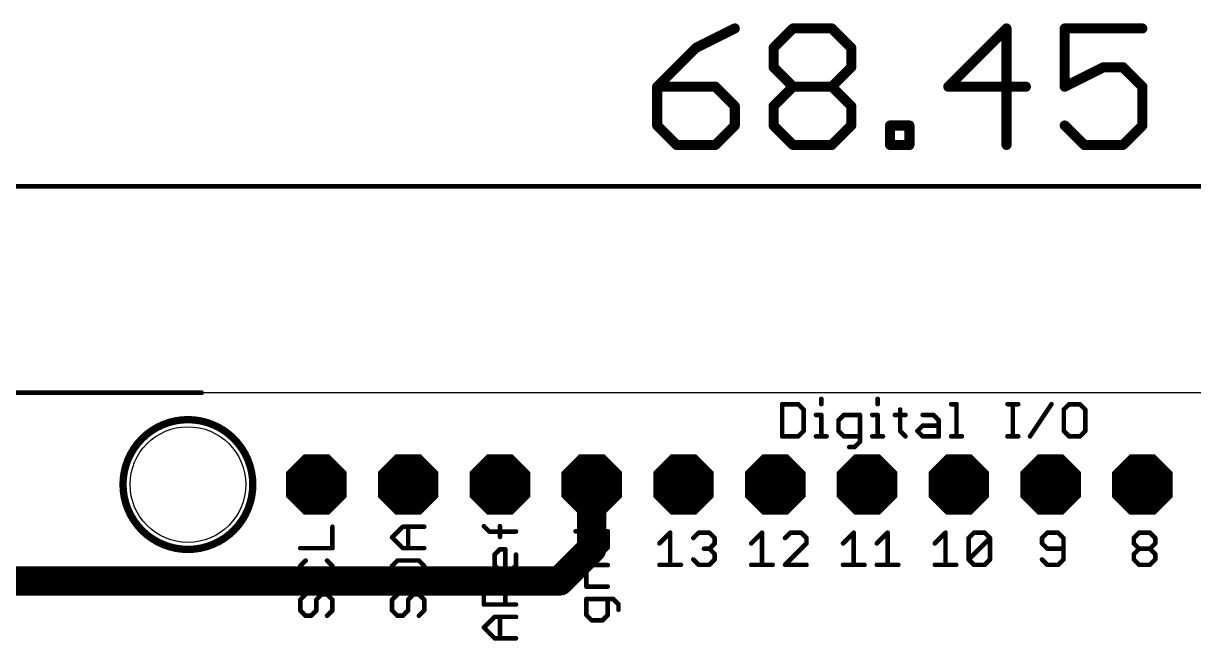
# Model space of a CAD drawing. Extents: x -18.7 to 68.6, y -5.3 to 63.6.
# Drawn here: x 10.69 to 43.07, y 46.48 to 63.56 of the extents above; entities that cross this region are included whole.
import ezdxf

# ---------------------------------------------------------------- set-up
doc = ezdxf.new("R2010")
doc.units = 0
for name, color, linetype in [('1', 12, 'CONTINUOUS'), ('17', 110, 'CONTINUOUS'), ('20', 53, 'CONTINUOUS'), ('21', 40, 'CONTINUOUS'), ('22', 4, 'CONTINUOUS'), ('47', 253, 'CONTINUOUS'), ('51', 253, 'CONTINUOUS')]:
    doc.layers.add(name, color=color, linetype=linetype)

# ---------------------------------------------------------------- blocks, each defined once
blk = doc.blocks.new('OCTAGONP')
at = {"const_width": 0.5}
blk.add_lwpolyline([(-0.25, -0.1036), (-0.25, 0.1036), (-0.1036, 0.25), (0.1036, 0.25), (0.25, 0.1036), (0.25, -0.1036), (0.1036, -0.25), (-0.1036, -0.25), (-0.25, -0.1036), (-0.25, 0.1036)], dxfattribs=at)

msp = doc.modelspace()

# ---------------------------------------------------------------- linework, layer by layer
at = {"layer": '1', "const_width": 0.8128}
for points in [[(26.416, 50.8), (26.416, 49.022)], [(26.416, 49.022), (25.527, 48.133)], [(25.527, 48.133), (5.969, 48.133)]]:
    msp.add_lwpolyline(points, dxfattribs=at)
at = {"layer": '1', "const_width": 0.4064}
for points in [[(26.6192, 50.8, 1), (26.2128, 50.8)], [(26.5597, 48.8783, 1), (26.2723, 49.1657)], [(26.2128, 49.022, 1), (26.6192, 49.022)], [(25.3833, 48.2767, 1), (25.6707, 47.9893)], [(25.527, 47.9298, 1), (25.527, 48.3362)]]:
    msp.add_lwpolyline(points, format="xyb", dxfattribs=at)
at = {"layer": '20'}
msp.add_line((64.516, 53.34), (0, 53.34), dxfattribs=at)
msp.add_circle((15.24, 50.8), 1.6, dxfattribs=at)
at = {"layer": '21', "const_width": 0.127}
for points in [[(32.7703, 53.1716), (32.7703, 53.0233)], [(34.3295, 53.1716), (34.3295, 53.0233)], [(31.6865, 53.0233), (31.6865, 52.1335)], [(32.1314, 53.0233), (31.6865, 53.0233)], [(32.2797, 52.875), (32.1314, 53.0233)], [(32.2797, 52.2818), (32.2797, 52.875)], [(32.622, 52.7267), (32.7703, 52.7267)], [(32.7703, 52.7267), (32.7703, 52.1335)], [(33.394, 52.7267), (33.2457, 52.5784)], [(33.8389, 52.7267), (33.394, 52.7267)], [(33.8389, 51.9852), (33.8389, 52.7267)], [(34.1812, 52.7267), (34.3295, 52.7267)], [(34.3295, 52.7267), (34.3295, 52.1335)], [(34.8049, 52.7267), (35.1015, 52.7267)], [(34.9532, 52.875), (34.9532, 52.2818)], [(35.5769, 52.7267), (35.8734, 52.7267)], [(35.8734, 52.7267), (36.0217, 52.5784)], [(36.3641, 53.0233), (36.5124, 53.0233)], [(36.5124, 53.0233), (36.5124, 52.1335)], [(37.9233, 53.0233), (38.2199, 53.0233)], [(38.0716, 52.1335), (38.0716, 53.0233)], [(38.547, 52.1335), (39.1401, 53.0233)], [(39.6308, 53.0233), (39.4825, 52.875)], [(39.4825, 52.875), (39.4825, 52.2818)], [(39.9274, 53.0233), (39.6308, 53.0233)], [(40.0757, 52.875), (39.9274, 53.0233)], [(40.0757, 52.2818), (40.0757, 52.875)], [(33.2457, 52.5784), (33.2457, 52.2818)], [(35.4286, 52.2818), (35.5769, 52.4301)], [(35.5769, 52.4301), (36.0217, 52.4301)], [(36.0217, 52.5784), (36.0217, 52.1335)], [(31.6865, 52.1335), (32.1314, 52.1335)], [(32.1314, 52.1335), (32.2797, 52.2818)], [(32.622, 52.1335), (32.9186, 52.1335)], [(33.2457, 52.2818), (33.394, 52.1335)], [(33.394, 52.1335), (33.8389, 52.1335)], [(34.1812, 52.1335), (34.4778, 52.1335)], [(34.9532, 52.2818), (35.1015, 52.1335)], [(35.5769, 52.1335), (35.4286, 52.2818)], [(36.0217, 52.1335), (35.5769, 52.1335)], [(36.3641, 52.1335), (36.6607, 52.1335)], [(37.9233, 52.1335), (38.2199, 52.1335)], [(39.4825, 52.2818), (39.6308, 52.1335)], [(39.6308, 52.1335), (39.9274, 52.1335)], [(39.9274, 52.1335), (40.0757, 52.2818)], [(33.5423, 51.8369), (33.6906, 51.8369)], [(33.6906, 51.8369), (33.8389, 51.9852)], [(19.2405, 49.039), (19.2405, 49.6322)], [(20.8907, 49.3356), (21.1873, 49.6322)], [(21.1873, 49.6322), (21.7805, 49.6322)], [(21.3356, 49.039), (21.3356, 49.6322)], [(23.579, 49.4991), (23.4307, 49.6474)], [(24.3205, 49.4991), (23.579, 49.4991)], [(23.8756, 49.3508), (23.8756, 49.6474)], [(25.9707, 49.5052), (26.8605, 49.5052)], [(26.2673, 49.0603), (26.2673, 49.5052)], [(26.8605, 49.5052), (26.8605, 49.0603)], [(21.1873, 49.039), (20.8907, 49.3356)], [(28.2915, 49.1707), (28.588, 49.4673)], [(28.588, 49.4673), (28.588, 48.5775)], [(29.227, 49.319), (29.3753, 49.4673)], [(29.3753, 49.4673), (29.6719, 49.4673)], [(29.6719, 49.4673), (29.8202, 49.319)], [(29.8202, 49.1707), (29.6719, 49.0224)], [(29.8202, 49.319), (29.8202, 49.1707)], [(30.8315, 49.1707), (31.128, 49.4673)], [(31.128, 49.4673), (31.128, 48.5775)], [(31.9153, 49.4673), (31.767, 49.319)], [(31.767, 48.5775), (32.3602, 49.1707)], [(32.2119, 49.4673), (31.9153, 49.4673)], [(32.3602, 49.319), (32.2119, 49.4673)], [(32.3602, 49.1707), (32.3602, 49.319)], [(33.3715, 49.1707), (33.668, 49.4673)], [(33.668, 49.4673), (33.668, 48.5775)], [(34.307, 49.1707), (34.6036, 49.4673)], [(34.6036, 49.4673), (34.6036, 48.5775)], [(35.9115, 49.1707), (36.208, 49.4673)], [(36.208, 49.4673), (36.208, 48.5775)], [(36.847, 49.319), (36.9953, 49.4673)], [(36.847, 48.7258), (36.847, 49.319)], [(36.847, 48.7258), (37.4402, 49.319)], [(36.9953, 49.4673), (37.2919, 49.4673)], [(37.2919, 49.4673), (37.4402, 49.319)], [(37.4402, 49.319), (37.4402, 48.7258)], [(39.0273, 49.4673), (38.879, 49.319)], [(38.879, 49.319), (38.879, 49.1707)], [(38.879, 49.1707), (39.0273, 49.0224)], [(39.3239, 49.4673), (39.0273, 49.4673)], [(39.4722, 49.319), (39.3239, 49.4673)], [(39.4722, 48.7258), (39.4722, 49.319)], [(41.419, 49.319), (41.5673, 49.4673)], [(41.419, 49.1707), (41.419, 49.319)], [(41.5673, 49.0224), (41.419, 49.1707)], [(41.5673, 49.4673), (41.8639, 49.4673)], [(41.8639, 49.4673), (42.0122, 49.319)], [(42.0122, 49.1707), (41.8639, 49.0224)], [(42.0122, 49.319), (42.0122, 49.1707)], [(18.3507, 49.039), (19.2405, 49.039)], [(21.7805, 49.039), (21.1873, 49.039)], [(23.7273, 48.8602), (23.8756, 49.0085)], [(23.7273, 48.5636), (23.7273, 48.8602)], [(23.8756, 49.0085), (24.0239, 49.0085)], [(24.0239, 49.0085), (24.0239, 48.4153)], [(24.3205, 48.8602), (24.3205, 48.5636)], [(26.4156, 48.912), (26.2673, 49.0603)], [(26.7122, 48.912), (26.4156, 48.912)], [(26.8605, 49.0603), (26.7122, 48.912)], [(29.6719, 49.0224), (29.5236, 49.0224)], [(29.6719, 49.0224), (29.8202, 48.8741)], [(29.8202, 48.8741), (29.8202, 48.7258)], [(39.0273, 49.0224), (39.4722, 49.0224)], [(41.419, 48.8741), (41.5673, 49.0224)], [(41.419, 48.7258), (41.419, 48.8741)], [(41.5673, 49.0224), (41.8639, 49.0224)], [(41.8639, 49.0224), (42.0122, 48.8741)], [(42.0122, 48.8741), (42.0122, 48.7258)], [(18.499, 48.6966), (18.3507, 48.5483)], [(18.3507, 48.5483), (18.3507, 48.2518)], [(19.2405, 48.5483), (19.0922, 48.6966)], [(19.2405, 48.2518), (19.2405, 48.5483)], [(21.039, 48.6966), (20.8907, 48.5483)], [(20.8907, 48.5483), (20.8907, 48.1035)], [(21.6322, 48.6966), (21.039, 48.6966)], [(21.7805, 48.5483), (21.6322, 48.6966)], [(21.7805, 48.1035), (21.7805, 48.5483)], [(23.8756, 48.4153), (23.7273, 48.5636)], [(24.3205, 48.5636), (24.1722, 48.4153)], [(26.2673, 48.4213), (26.4156, 48.5696)], [(26.4156, 48.5696), (26.8605, 48.5696)], [(28.2915, 48.5775), (28.8846, 48.5775)], [(29.3753, 48.5775), (29.227, 48.7258)], [(29.6719, 48.5775), (29.3753, 48.5775)], [(29.8202, 48.7258), (29.6719, 48.5775)], [(30.8315, 48.5775), (31.4246, 48.5775)], [(32.3602, 48.5775), (31.767, 48.5775)], [(33.3715, 48.5775), (33.9646, 48.5775)], [(34.307, 48.5775), (34.9002, 48.5775)], [(35.9115, 48.5775), (36.5046, 48.5775)], [(36.9953, 48.5775), (36.847, 48.7258)], [(37.2919, 48.5775), (36.9953, 48.5775)], [(37.4402, 48.7258), (37.2919, 48.5775)], [(38.879, 48.7258), (39.0273, 48.5775)], [(39.0273, 48.5775), (39.3239, 48.5775)], [(39.3239, 48.5775), (39.4722, 48.7258)], [(41.5673, 48.5775), (41.419, 48.7258)], [(41.8639, 48.5775), (41.5673, 48.5775)], [(42.0122, 48.7258), (41.8639, 48.5775)], [(18.3507, 48.2518), (18.499, 48.1035)], [(19.0922, 48.1035), (19.2405, 48.2518)], [(24.1722, 48.4153), (23.8756, 48.4153)], [(26.2673, 47.9765), (26.2673, 48.4213)], [(18.499, 48.1035), (19.0922, 48.1035)], [(20.8907, 48.1035), (21.7805, 48.1035)], [(23.4307, 47.9247), (23.579, 48.073)], [(23.4307, 47.4798), (23.4307, 47.9247)], [(23.579, 48.073), (23.8756, 48.073)], [(23.8756, 48.073), (24.0239, 47.9247)], [(24.0239, 47.7764), (24.3205, 48.073)], [(24.0239, 47.9247), (24.0239, 47.4798)], [(26.8605, 47.9765), (26.2673, 47.9765)], [(18.499, 47.7611), (18.3507, 47.6128)], [(18.3507, 47.6128), (18.3507, 47.3162)], [(18.7956, 47.6128), (18.9439, 47.7611)], [(18.7956, 47.3162), (18.7956, 47.6128)], [(18.9439, 47.7611), (19.0922, 47.7611)], [(19.0922, 47.7611), (19.2405, 47.6128)], [(19.2405, 47.6128), (19.2405, 47.3162)], [(21.039, 47.7611), (20.8907, 47.6128)], [(20.8907, 47.6128), (20.8907, 47.3162)], [(21.3356, 47.6128), (21.4839, 47.7611)], [(21.3356, 47.3162), (21.3356, 47.6128)], [(21.4839, 47.7611), (21.6322, 47.7611)], [(21.6322, 47.7611), (21.7805, 47.6128)], [(21.7805, 47.6128), (21.7805, 47.3162)], [(27.0088, 47.6341), (26.2673, 47.6341)], [(26.2673, 47.6341), (26.2673, 47.1892)], [(26.8605, 47.1892), (26.8605, 47.6341)], [(27.1571, 47.4858), (27.0088, 47.6341)], [(18.3507, 47.3162), (18.499, 47.1679)], [(18.6473, 47.1679), (18.7956, 47.3162)], [(19.2405, 47.3162), (19.0922, 47.1679)], [(20.8907, 47.3162), (21.039, 47.1679)], [(21.1873, 47.1679), (21.3356, 47.3162)], [(21.7805, 47.3162), (21.6322, 47.1679)], [(24.3205, 47.4798), (23.4307, 47.4798)], [(27.1571, 47.3375), (27.1571, 47.4858)], [(18.499, 47.1679), (18.6473, 47.1679)], [(21.039, 47.1679), (21.1873, 47.1679)], [(23.4307, 46.8408), (23.7273, 47.1374)], [(23.7273, 47.1374), (24.3205, 47.1374)], [(23.8756, 46.5443), (23.8756, 47.1374)], [(26.2673, 47.1892), (26.4156, 47.0409)], [(26.4156, 47.0409), (26.7122, 47.0409)], [(26.7122, 47.0409), (26.8605, 47.1892)], [(23.7273, 46.5443), (23.4307, 46.8408)], [(24.3205, 46.5443), (23.7273, 46.5443)]]:
    msp.add_lwpolyline(points, dxfattribs=at)
at = {"layer": '21', "const_width": 0.0635}
for points in [[(32.8021, 53.1716, 1), (32.7386, 53.1716)], [(34.3613, 53.1716, 1), (34.2978, 53.1716)], [(31.6865, 53.055, 1), (31.6865, 52.9915)], [(31.7183, 53.0233, 1), (31.6548, 53.0233)], [(32.1538, 53.0457, 1), (32.1089, 53.0008)], [(32.1314, 52.9915, 1), (32.1314, 53.055)], [(32.3114, 52.875, 1), (32.2479, 52.875)], [(32.2572, 52.8525, 1), (32.3021, 52.8974)], [(32.622, 52.7584, 1), (32.622, 52.6949)], [(32.7386, 53.0233, 1), (32.8021, 53.0233)], [(32.8021, 52.7267, 1), (32.7386, 52.7267)], [(32.7703, 52.6949, 1), (32.7703, 52.7584)], [(33.394, 52.7584, 1), (33.394, 52.6949)], [(33.4164, 52.7042, 1), (33.3715, 52.7491)], [(33.8706, 52.7267, 1), (33.8071, 52.7267)], [(33.8389, 52.6949, 1), (33.8389, 52.7584)], [(34.1812, 52.7584, 1), (34.1812, 52.6949)], [(34.2978, 53.0233, 1), (34.3613, 53.0233)], [(34.3613, 52.7267, 1), (34.2978, 52.7267)], [(34.3295, 52.6949, 1), (34.3295, 52.7584)], [(34.8049, 52.7584, 1), (34.8049, 52.6949)], [(34.9849, 52.875, 1), (34.9214, 52.875)], [(35.1015, 52.6949, 1), (35.1015, 52.7584)], [(35.5769, 52.7584, 1), (35.5769, 52.6949)], [(35.8959, 52.7491, 1), (35.851, 52.7042)], [(35.8734, 52.6949, 1), (35.8734, 52.7584)], [(36.3641, 53.055, 1), (36.3641, 52.9915)], [(36.5441, 53.0233, 1), (36.4806, 53.0233)], [(36.5124, 52.9915, 1), (36.5124, 53.055)], [(37.9233, 53.055, 1), (37.9233, 52.9915)], [(38.1033, 53.0233, 1), (38.0398, 53.0233)], [(38.2199, 52.9915, 1), (38.2199, 53.055)], [(39.1666, 53.0056, 1), (39.1137, 53.0409)], [(39.5142, 52.875, 1), (39.4507, 52.875)], [(39.46, 52.8974, 1), (39.5049, 52.8525)], [(39.6308, 53.055, 1), (39.6308, 52.9915)], [(39.6532, 53.0008, 1), (39.6083, 53.0457)], [(39.9498, 53.0457, 1), (39.9049, 53.0008)], [(39.9274, 52.9915, 1), (39.9274, 53.055)], [(40.1074, 52.875, 1), (40.0439, 52.875)], [(40.0532, 52.8525, 1), (40.0981, 52.8974)], [(33.2774, 52.5784, 1), (33.2139, 52.5784)], [(33.2232, 52.6008, 1), (33.2681, 52.5559)], [(35.5769, 52.4618, 1), (35.5769, 52.3983)], [(35.5993, 52.4076, 1), (35.5544, 52.4525)], [(36.0535, 52.5784, 1), (35.99, 52.5784)], [(35.9993, 52.5559, 1), (36.0442, 52.6008)], [(36.0217, 52.3983, 1), (36.0217, 52.4618)], [(31.6865, 52.1653, 1), (31.6865, 52.1018)], [(31.6548, 52.1335, 1), (31.7183, 52.1335)], [(32.1089, 52.156, 1), (32.1538, 52.111)], [(32.1314, 52.1018, 1), (32.1314, 52.1653)], [(32.2479, 52.2818, 1), (32.3114, 52.2818)], [(32.3021, 52.2593, 1), (32.2572, 52.3042)], [(32.622, 52.1653, 1), (32.622, 52.1018)], [(32.7386, 52.1335, 1), (32.8021, 52.1335)], [(32.9186, 52.1018, 1), (32.9186, 52.1653)], [(33.2139, 52.2818, 1), (33.2774, 52.2818)], [(33.2681, 52.3042, 1), (33.2232, 52.2593)], [(33.394, 52.1653, 1), (33.394, 52.1018)], [(33.3715, 52.111, 1), (33.4164, 52.156)], [(33.8389, 52.1018, 1), (33.8389, 52.1653)], [(34.1812, 52.1653, 1), (34.1812, 52.1018)], [(34.2978, 52.1335, 1), (34.3613, 52.1335)], [(34.4778, 52.1018, 1), (34.4778, 52.1653)], [(34.9214, 52.2818, 1), (34.9849, 52.2818)], [(34.9756, 52.3042, 1), (34.9307, 52.2593)], [(35.079, 52.111, 1), (35.1239, 52.156)], [(35.451, 52.3042, 1), (35.4061, 52.2593)], [(35.4061, 52.3042, 1), (35.451, 52.2593)], [(35.5769, 52.1653, 1), (35.5769, 52.1018)], [(35.5544, 52.111, 1), (35.5993, 52.156)], [(35.99, 52.1335, 1), (36.0535, 52.1335)], [(36.0217, 52.1018, 1), (36.0217, 52.1653)], [(36.3641, 52.1653, 1), (36.3641, 52.1018)], [(36.4806, 52.1335, 1), (36.5441, 52.1335)], [(36.6607, 52.1018, 1), (36.6607, 52.1653)], [(37.9233, 52.1653, 1), (37.9233, 52.1018)], [(38.0398, 52.1335, 1), (38.1033, 52.1335)], [(38.2199, 52.1018, 1), (38.2199, 52.1653)], [(38.5205, 52.1511, 1), (38.5734, 52.1159)], [(39.4507, 52.2818, 1), (39.5142, 52.2818)], [(39.5049, 52.3042, 1), (39.46, 52.2593)], [(39.6308, 52.1653, 1), (39.6308, 52.1018)], [(39.6083, 52.111, 1), (39.6532, 52.156)], [(39.9049, 52.156, 1), (39.9498, 52.111)], [(39.9274, 52.1018, 1), (39.9274, 52.1653)], [(40.0439, 52.2818, 1), (40.1074, 52.2818)], [(40.0981, 52.2593, 1), (40.0532, 52.3042)], [(33.5423, 51.8687, 1), (33.5423, 51.8052)], [(33.6681, 51.8594, 1), (33.713, 51.8145)], [(33.6906, 51.8052, 1), (33.6906, 51.8687)], [(33.8071, 51.9852, 1), (33.8706, 51.9852)], [(33.8613, 51.9628, 1), (33.8164, 52.0077)], [(19.2722, 49.6322, 1), (19.2088, 49.6322)], [(21.1873, 49.6639, 1), (21.1873, 49.6004)], [(21.2098, 49.6097, 1), (21.1649, 49.6546)], [(21.3674, 49.6322, 1), (21.3039, 49.6322)], [(21.7805, 49.6004, 1), (21.7805, 49.6639)], [(23.4532, 49.6699, 1), (23.4083, 49.625)], [(23.579, 49.5309, 1), (23.579, 49.4674)], [(23.5566, 49.4767, 1), (23.6015, 49.5216)], [(23.9074, 49.6474, 1), (23.8439, 49.6474)], [(24.3205, 49.4674, 1), (24.3205, 49.5309)], [(25.9707, 49.5369, 1), (25.9707, 49.4734)], [(26.2991, 49.5052, 1), (26.2356, 49.5052)], [(26.8923, 49.5052, 1), (26.8288, 49.5052)], [(26.8605, 49.4734, 1), (26.8605, 49.5369)], [(20.9132, 49.358, 1), (20.8683, 49.3131)], [(20.8683, 49.358, 1), (20.9132, 49.3131)], [(23.8439, 49.3508, 1), (23.9074, 49.3508)], [(28.6198, 49.4673, 1), (28.5563, 49.4673)], [(28.6105, 49.4448, 1), (28.5656, 49.4897)], [(29.2045, 49.3414, 1), (29.2494, 49.2965)], [(29.3753, 49.499, 1), (29.3753, 49.4355)], [(29.3977, 49.4448, 1), (29.3528, 49.4897)], [(29.6943, 49.4897, 1), (29.6494, 49.4448)], [(29.6719, 49.4355, 1), (29.6719, 49.499)], [(29.8519, 49.319, 1), (29.7884, 49.319)], [(29.7977, 49.2965, 1), (29.8426, 49.3414)], [(29.8426, 49.1482, 1), (29.7977, 49.1931)], [(31.1598, 49.4673, 1), (31.0963, 49.4673)], [(31.1505, 49.4448, 1), (31.1056, 49.4897)], [(31.7445, 49.3414, 1), (31.7894, 49.2965)], [(31.9153, 49.499, 1), (31.9153, 49.4355)], [(31.9377, 49.4448, 1), (31.8928, 49.4897)], [(32.2343, 49.4897, 1), (32.1894, 49.4448)], [(32.2119, 49.4355, 1), (32.2119, 49.499)], [(32.3919, 49.319, 1), (32.3284, 49.319)], [(32.3377, 49.2965, 1), (32.3826, 49.3414)], [(32.3826, 49.1482, 1), (32.3377, 49.1931)], [(33.6998, 49.4673, 1), (33.6363, 49.4673)], [(33.6905, 49.4448, 1), (33.6456, 49.4897)], [(34.6353, 49.4673, 1), (34.5718, 49.4673)], [(34.626, 49.4448, 1), (34.5811, 49.4897)], [(36.2398, 49.4673, 1), (36.1763, 49.4673)], [(36.2305, 49.4448, 1), (36.1856, 49.4897)], [(36.8787, 49.319, 1), (36.8152, 49.319)], [(36.8245, 49.3414, 1), (36.8694, 49.2965)], [(36.9953, 49.499, 1), (36.9953, 49.4355)], [(37.0177, 49.4448, 1), (36.9728, 49.4897)], [(37.3143, 49.4897, 1), (37.2694, 49.4448)], [(37.2919, 49.4355, 1), (37.2919, 49.499)], [(37.4719, 49.319, 1), (37.4084, 49.319)], [(37.4626, 49.2965, 1), (37.4177, 49.3414)], [(37.4177, 49.2965, 1), (37.4626, 49.3414)], [(38.9107, 49.319, 1), (38.8472, 49.319)], [(38.8565, 49.3414, 1), (38.9014, 49.2965)], [(38.9014, 49.1931, 1), (38.8565, 49.1482)], [(39.0273, 49.499, 1), (39.0273, 49.4355)], [(39.0497, 49.4448, 1), (39.0048, 49.4897)], [(39.3463, 49.4897, 1), (39.3014, 49.4448)], [(39.3239, 49.4355, 1), (39.3239, 49.499)], [(39.5039, 49.319, 1), (39.4404, 49.319)], [(39.4497, 49.2965, 1), (39.4946, 49.3414)], [(41.4507, 49.319, 1), (41.3872, 49.319)], [(41.3965, 49.3414, 1), (41.4414, 49.2965)], [(41.4414, 49.1931, 1), (41.3965, 49.1482)], [(41.5673, 49.499, 1), (41.5673, 49.4355)], [(41.5897, 49.4448, 1), (41.5448, 49.4897)], [(41.8863, 49.4897, 1), (41.8414, 49.4448)], [(41.8639, 49.4355, 1), (41.8639, 49.499)], [(42.0439, 49.319, 1), (41.9804, 49.319)], [(41.9897, 49.2965, 1), (42.0346, 49.3414)], [(42.0346, 49.1482, 1), (41.9897, 49.1931)], [(18.3507, 49.0707, 1), (18.3507, 49.0072)], [(19.2088, 49.039, 1), (19.2722, 49.039)], [(19.2405, 49.0072, 1), (19.2405, 49.0707)], [(21.1873, 49.0707, 1), (21.1873, 49.0072)], [(21.1649, 49.0165, 1), (21.2098, 49.0614)], [(21.3039, 49.039, 1), (21.3674, 49.039)], [(21.7805, 49.0072, 1), (21.7805, 49.0707)], [(23.7591, 48.8602, 1), (23.6956, 48.8602)], [(23.7049, 48.8826, 1), (23.7498, 48.8377)], [(23.8756, 49.0402, 1), (23.8756, 48.9767)], [(23.8981, 48.986, 1), (23.8532, 49.0309)], [(24.0557, 49.0085, 1), (23.9922, 49.0085)], [(24.0239, 48.9767, 1), (24.0239, 49.0402)], [(24.3523, 48.8602, 1), (24.2888, 48.8602)], [(26.2898, 49.0827, 1), (26.2449, 49.0378)], [(26.2356, 49.0603, 1), (26.2991, 49.0603)], [(26.4156, 48.9437, 1), (26.4156, 48.8802)], [(26.3932, 48.8895, 1), (26.4381, 48.9344)], [(26.6898, 48.9344, 1), (26.7347, 48.8895)], [(26.7122, 48.8802, 1), (26.7122, 48.9437)], [(26.8288, 49.0603, 1), (26.8923, 49.0603)], [(26.883, 49.0378, 1), (26.838, 49.0827)], [(28.269, 49.1931, 1), (28.3139, 49.1482)], [(29.5236, 49.0541, 1), (29.5236, 48.9906)], [(29.6943, 49.0448, 1), (29.6494, 48.9999)], [(29.6494, 49.0448, 1), (29.6943, 48.9999)], [(29.6719, 48.9906, 1), (29.6719, 49.0541)], [(29.7884, 49.1707, 1), (29.8519, 49.1707)], [(29.8519, 48.8741, 1), (29.7884, 48.8741)], [(29.7977, 48.8516, 1), (29.8426, 48.8965)], [(30.809, 49.1931, 1), (30.8539, 49.1482)], [(32.3284, 49.1707, 1), (32.3919, 49.1707)], [(33.349, 49.1931, 1), (33.3939, 49.1482)], [(34.2845, 49.1931, 1), (34.3294, 49.1482)], [(35.889, 49.1931, 1), (35.9339, 49.1482)], [(38.8472, 49.1707, 1), (38.9107, 49.1707)], [(39.0273, 49.0541, 1), (39.0273, 48.9906)], [(39.0048, 48.9999, 1), (39.0497, 49.0448)], [(39.4722, 48.9906, 1), (39.4722, 49.0541)], [(41.3872, 49.1707, 1), (41.4507, 49.1707)], [(41.4507, 48.8741, 1), (41.3872, 48.8741)], [(41.3965, 48.8965, 1), (41.4414, 48.8516)], [(41.5673, 49.0541, 1), (41.5673, 48.9906)], [(41.5897, 48.9999, 1), (41.5448, 49.0448)], [(41.5448, 48.9999, 1), (41.5897, 49.0448)], [(41.8863, 49.0448, 1), (41.8414, 48.9999)], [(41.8414, 49.0448, 1), (41.8863, 48.9999)], [(41.8639, 48.9906, 1), (41.8639, 49.0541)], [(41.9804, 49.1707, 1), (42.0439, 49.1707)], [(42.0439, 48.8741, 1), (41.9804, 48.8741)], [(41.9897, 48.8516, 1), (42.0346, 48.8965)], [(18.3825, 48.5483, 1), (18.319, 48.5483)], [(18.3283, 48.5708, 1), (18.3732, 48.5259)], [(18.5215, 48.6742, 1), (18.4766, 48.7191)], [(19.1147, 48.7191, 1), (19.0698, 48.6742)], [(19.2722, 48.5483, 1), (19.2088, 48.5483)], [(19.218, 48.5259, 1), (19.263, 48.5708)], [(20.9225, 48.5483, 1), (20.859, 48.5483)], [(20.8683, 48.5708, 1), (20.9132, 48.5259)], [(21.039, 48.7284, 1), (21.039, 48.6649)], [(21.0615, 48.6742, 1), (21.0166, 48.7191)], [(21.6547, 48.7191, 1), (21.6098, 48.6742)], [(21.6322, 48.6649, 1), (21.6322, 48.7284)], [(21.8122, 48.5483, 1), (21.7488, 48.5483)], [(21.758, 48.5259, 1), (21.803, 48.5708)], [(23.7498, 48.586, 1), (23.7049, 48.5411)], [(23.6956, 48.5636, 1), (23.7591, 48.5636)], [(24.2888, 48.5636, 1), (24.3523, 48.5636)], [(24.343, 48.5411, 1), (24.298, 48.586)], [(26.4156, 48.6014, 1), (26.4156, 48.5379)], [(26.4381, 48.5472, 1), (26.3932, 48.5921)], [(26.8605, 48.5379, 1), (26.8605, 48.6014)], [(28.2915, 48.6093, 1), (28.2915, 48.5457)], [(28.5563, 48.5775, 1), (28.6198, 48.5775)], [(28.8846, 48.5457, 1), (28.8846, 48.6093)], [(29.2494, 48.7482, 1), (29.2045, 48.7033)], [(29.3753, 48.6093, 1), (29.3753, 48.5457)], [(29.3528, 48.555, 1), (29.3977, 48.6)], [(29.6494, 48.6, 1), (29.6943, 48.555)], [(29.6719, 48.5457, 1), (29.6719, 48.6093)], [(29.7884, 48.7258, 1), (29.8519, 48.7258)], [(29.8426, 48.7033, 1), (29.7977, 48.7482)], [(30.8315, 48.6093, 1), (30.8315, 48.5457)], [(31.0963, 48.5775, 1), (31.1598, 48.5775)], [(31.4246, 48.5457, 1), (31.4246, 48.6093)], [(31.7445, 48.6, 1), (31.7894, 48.555)], [(31.767, 48.6093, 1), (31.767, 48.5457)], [(32.3602, 48.5457, 1), (32.3602, 48.6093)], [(33.3715, 48.6093, 1), (33.3715, 48.5457)], [(33.6363, 48.5775, 1), (33.6998, 48.5775)], [(33.9646, 48.5457, 1), (33.9646, 48.6093)], [(34.307, 48.6093, 1), (34.307, 48.5457)], [(34.5718, 48.5775, 1), (34.6353, 48.5775)], [(34.9002, 48.5457, 1), (34.9002, 48.6093)], [(35.9115, 48.6093, 1), (35.9115, 48.5457)], [(36.1763, 48.5775, 1), (36.2398, 48.5775)], [(36.5046, 48.5457, 1), (36.5046, 48.6093)], [(36.8152, 48.7258, 1), (36.8787, 48.7258)], [(36.8694, 48.7482, 1), (36.8245, 48.7033)], [(36.8245, 48.7482, 1), (36.8694, 48.7033)], [(36.9953, 48.6093, 1), (36.9953, 48.5457)], [(36.9728, 48.555, 1), (37.0177, 48.6)], [(37.2694, 48.6, 1), (37.3143, 48.555)], [(37.2919, 48.5457, 1), (37.2919, 48.6093)], [(37.4084, 48.7258, 1), (37.4719, 48.7258)], [(37.4626, 48.7033, 1), (37.4177, 48.7482)], [(38.9014, 48.7482, 1), (38.8565, 48.7033)], [(39.0273, 48.6093, 1), (39.0273, 48.5457)], [(39.0048, 48.555, 1), (39.0497, 48.6)], [(39.3014, 48.6, 1), (39.3463, 48.555)], [(39.3239, 48.5457, 1), (39.3239, 48.6093)], [(39.4404, 48.7258, 1), (39.5039, 48.7258)], [(39.4946, 48.7033, 1), (39.4497, 48.7482)], [(41.3872, 48.7258, 1), (41.4507, 48.7258)], [(41.4414, 48.7482, 1), (41.3965, 48.7033)], [(41.5673, 48.6093, 1), (41.5673, 48.5457)], [(41.5448, 48.555, 1), (41.5897, 48.6)], [(41.8414, 48.6, 1), (41.8863, 48.555)], [(41.8639, 48.5457, 1), (41.8639, 48.6093)], [(41.9804, 48.7258, 1), (42.0439, 48.7258)], [(42.0346, 48.7033, 1), (41.9897, 48.7482)], [(18.319, 48.2518, 1), (18.3825, 48.2518)], [(18.3732, 48.2742, 1), (18.3283, 48.2293)], [(19.2088, 48.2518, 1), (19.2722, 48.2518)], [(19.263, 48.2293, 1), (19.218, 48.2742)], [(23.8756, 48.4471, 1), (23.8756, 48.3835)], [(23.8532, 48.3928, 1), (23.8981, 48.4378)], [(23.9922, 48.4153, 1), (24.0557, 48.4153)], [(24.1498, 48.4378, 1), (24.1947, 48.3928)], [(24.1722, 48.3835, 1), (24.1722, 48.4471)], [(26.2991, 48.4213, 1), (26.2356, 48.4213)], [(26.2449, 48.4438, 1), (26.2898, 48.3989)], [(18.499, 48.1352, 1), (18.499, 48.0717)], [(18.4766, 48.081, 1), (18.5215, 48.1259)], [(19.0698, 48.1259, 1), (19.1147, 48.081)], [(19.0922, 48.0717, 1), (19.0922, 48.1352)], [(20.8907, 48.1352, 1), (20.8907, 48.0717)], [(20.859, 48.1035, 1), (20.9225, 48.1035)], [(21.7488, 48.1035, 1), (21.8122, 48.1035)], [(21.7805, 48.0717, 1), (21.7805, 48.1352)], [(23.4625, 47.9247, 1), (23.399, 47.9247)], [(23.4083, 47.9471, 1), (23.4532, 47.9022)], [(23.579, 48.1047, 1), (23.579, 48.0412)], [(23.6015, 48.0505, 1), (23.5566, 48.0954)], [(23.8981, 48.0954, 1), (23.8532, 48.0505)], [(23.8756, 48.0412, 1), (23.8756, 48.1047)], [(24.0557, 47.9247, 1), (23.9922, 47.9247)], [(24.0015, 47.9022, 1), (24.0464, 47.9471)], [(24.343, 48.0505, 1), (24.298, 48.0954)], [(26.2673, 48.0082, 1), (26.2673, 47.9447)], [(26.2356, 47.9765, 1), (26.2991, 47.9765)], [(26.8605, 47.9447, 1), (26.8605, 48.0082)], [(18.3825, 47.6128, 1), (18.319, 47.6128)], [(18.3283, 47.6353, 1), (18.3732, 47.5904)], [(18.5215, 47.7387, 1), (18.4766, 47.7836)], [(18.8274, 47.6128, 1), (18.7639, 47.6128)], [(18.7732, 47.6353, 1), (18.8181, 47.5904)], [(18.9439, 47.7929, 1), (18.9439, 47.7294)], [(18.9664, 47.7387, 1), (18.9215, 47.7836)], [(19.1147, 47.7836, 1), (19.0698, 47.7387)], [(19.0922, 47.7294, 1), (19.0922, 47.7929)], [(19.2722, 47.6128, 1), (19.2088, 47.6128)], [(19.218, 47.5904, 1), (19.263, 47.6353)], [(20.9225, 47.6128, 1), (20.859, 47.6128)], [(20.8683, 47.6353, 1), (20.9132, 47.5904)], [(21.0615, 47.7387, 1), (21.0166, 47.7836)], [(21.3674, 47.6128, 1), (21.3039, 47.6128)], [(21.3132, 47.6353, 1), (21.3581, 47.5904)], [(21.4839, 47.7929, 1), (21.4839, 47.7294)], [(21.5064, 47.7387, 1), (21.4615, 47.7836)], [(21.6547, 47.7836, 1), (21.6098, 47.7387)], [(21.6322, 47.7294, 1), (21.6322, 47.7929)], [(21.8122, 47.6128, 1), (21.7488, 47.6128)], [(21.758, 47.5904, 1), (21.803, 47.6353)], [(24.0015, 47.7988, 1), (24.0464, 47.7539)], [(26.2673, 47.6659, 1), (26.2673, 47.6024)], [(26.2991, 47.6341, 1), (26.2356, 47.6341)], [(26.8923, 47.6341, 1), (26.8288, 47.6341)], [(27.0312, 47.6566, 1), (26.9863, 47.6117)], [(27.0088, 47.6024, 1), (27.0088, 47.6659)], [(18.319, 47.3162, 1), (18.3825, 47.3162)], [(18.3732, 47.3387, 1), (18.3283, 47.2938)], [(18.7639, 47.3162, 1), (18.8274, 47.3162)], [(18.8181, 47.2938, 1), (18.7732, 47.3387)], [(19.2088, 47.3162, 1), (19.2722, 47.3162)], [(19.263, 47.2938, 1), (19.218, 47.3387)], [(20.9132, 47.3387, 1), (20.8683, 47.2938)], [(20.859, 47.3162, 1), (20.9225, 47.3162)], [(21.3039, 47.3162, 1), (21.3674, 47.3162)], [(21.3581, 47.2938, 1), (21.3132, 47.3387)], [(21.7488, 47.3162, 1), (21.8122, 47.3162)], [(21.803, 47.2938, 1), (21.758, 47.3387)], [(23.4307, 47.5115, 1), (23.4307, 47.448)], [(23.399, 47.4798, 1), (23.4625, 47.4798)], [(23.9922, 47.4798, 1), (24.0557, 47.4798)], [(24.3205, 47.448, 1), (24.3205, 47.5115)], [(27.1888, 47.4858, 1), (27.1253, 47.4858)], [(27.1253, 47.3375, 1), (27.1888, 47.3375)], [(27.1346, 47.4634, 1), (27.1795, 47.5083)], [(18.499, 47.1997, 1), (18.499, 47.1362)], [(18.4766, 47.1455, 1), (18.5215, 47.1904)], [(18.6249, 47.1904, 1), (18.6698, 47.1455)], [(18.6473, 47.1362, 1), (18.6473, 47.1997)], [(19.0698, 47.1904, 1), (19.1147, 47.1455)], [(21.039, 47.1997, 1), (21.039, 47.1362)], [(21.0166, 47.1455, 1), (21.0615, 47.1904)], [(21.1649, 47.1904, 1), (21.2098, 47.1455)], [(21.1873, 47.1362, 1), (21.1873, 47.1997)], [(21.6098, 47.1904, 1), (21.6547, 47.1455)], [(23.7273, 47.1692, 1), (23.7273, 47.1057)], [(23.7498, 47.115, 1), (23.7049, 47.1599)], [(23.9074, 47.1374, 1), (23.8439, 47.1374)], [(24.3205, 47.1057, 1), (24.3205, 47.1692)], [(26.2898, 47.2117, 1), (26.2449, 47.1668)], [(26.2356, 47.1892, 1), (26.2991, 47.1892)], [(26.4156, 47.0727, 1), (26.4156, 47.0092)], [(26.3932, 47.0185, 1), (26.4381, 47.0634)], [(26.6898, 47.0634, 1), (26.7347, 47.0185)], [(26.7122, 47.0092, 1), (26.7122, 47.0727)], [(26.8288, 47.1892, 1), (26.8923, 47.1892)], [(26.883, 47.1668, 1), (26.838, 47.2117)], [(23.4532, 46.8633, 1), (23.4083, 46.8184)], [(23.4083, 46.8633, 1), (23.4532, 46.8184)], [(23.7273, 46.576, 1), (23.7273, 46.5125)], [(23.7049, 46.5218, 1), (23.7498, 46.5667)], [(23.8439, 46.5443, 1), (23.9074, 46.5443)], [(24.3205, 46.5125, 1), (24.3205, 46.576)]]:
    msp.add_lwpolyline(points, format="xyb", dxfattribs=at)
at = {"layer": '22'}
msp.add_line((64.516, 53.34), (0, 53.34), dxfattribs=at)
at = {"layer": '47'}
for points, const_width in [([(30.3761, 63.4231), (29.3017, 62.8858)], 0.2794), ([(31.45, 62.8858), (31.9872, 63.4231)], 0.2794), ([(31.9872, 63.4231), (33.0617, 63.4231)], 0.2794), ([(33.0617, 63.4231), (33.5989, 62.8858)], 0.2794), ([(37.8958, 63.4231), (36.2841, 61.8114)], 0.2794), ([(37.8958, 60.1997), (37.8958, 63.4231)], 0.2794), ([(41.6558, 63.4231), (39.5069, 63.4231)], 0.2794), ([(39.5069, 63.4231), (39.5069, 61.8114)], 0.2794), ([(29.3017, 62.8858), (28.2272, 61.8114)], 0.2794), ([(31.45, 62.3486), (31.45, 62.8858)], 0.2794), ([(33.5989, 62.8858), (33.5989, 62.3486)], 0.2794), ([(31.9872, 61.8114), (31.45, 62.3486)], 0.2794), ([(33.5989, 62.3486), (33.0617, 61.8114)], 0.2794), ([(39.5069, 61.8114), (40.5813, 62.3486)], 0.2794), ([(40.5813, 62.3486), (41.1185, 62.3486)], 0.2794), ([(41.1185, 62.3486), (41.6558, 61.8114)], 0.2794), ([(28.2272, 61.8114), (28.2272, 60.7369)], 0.2794), ([(29.8389, 61.8114), (28.2272, 61.8114)], 0.2794), ([(30.3761, 61.2742), (29.8389, 61.8114)], 0.2794), ([(31.45, 61.2742), (31.9872, 61.8114)], 0.2794), ([(31.9872, 61.8114), (33.0617, 61.8114)], 0.2794), ([(33.0617, 61.8114), (33.5989, 61.2742)], 0.2794), ([(36.2841, 61.8114), (38.433, 61.8114)], 0.2794), ([(41.6558, 61.8114), (41.6558, 60.7369)], 0.2794), ([(30.3761, 60.7369), (30.3761, 61.2742)], 0.2794), ([(31.45, 60.7369), (31.45, 61.2742)], 0.2794), ([(33.5989, 61.2742), (33.5989, 60.7369)], 0.2794), ([(28.2272, 60.7369), (28.7645, 60.1997)], 0.2794), ([(29.8389, 60.1997), (30.3761, 60.7369)], 0.2794), ([(31.9872, 60.1997), (31.45, 60.7369)], 0.2794), ([(33.5989, 60.7369), (33.0617, 60.1997)], 0.2794), ([(34.6727, 60.1997), (34.6727, 60.7369)], 0.2794), ([(34.6727, 60.7369), (35.21, 60.7369)], 0.2794), ([(35.21, 60.7369), (35.21, 60.1997)], 0.2794), ([(40.0441, 60.1997), (39.5069, 60.7369)], 0.2794), ([(41.6558, 60.7369), (41.1185, 60.1997)], 0.2794), ([(28.7645, 60.1997), (29.8389, 60.1997)], 0.2794), ([(33.0617, 60.1997), (31.9872, 60.1997)], 0.2794), ([(35.21, 60.1997), (34.6727, 60.1997)], 0.2794), ([(41.1185, 60.1997), (40.0441, 60.1997)], 0.2794), ([(0.192, 59.055), (68.515, 59.055)], 0.13), ([(15.621, 53.34), (-16.174, 53.34)], 0.13)]:
    msp.add_lwpolyline(points, dxfattribs=dict(at, const_width=const_width))
for points, const_width in [([(30.4074, 63.3606, 1), (30.3449, 63.4855)], 0.1397), ([(31.9872, 63.4929, 1), (31.9872, 63.3532)], 0.1397), ([(32.0366, 63.3737, 1), (31.9378, 63.4724)], 0.1397), ([(33.1111, 63.4724, 1), (33.0123, 63.3737)], 0.1397), ([(33.0617, 63.3532, 1), (33.0617, 63.4929)], 0.1397), ([(37.9656, 63.4231, 1), (37.8259, 63.4231)], 0.1397), ([(37.9452, 63.3737, 1), (37.8464, 63.4724)], 0.1397), ([(39.5767, 63.4231, 1), (39.437, 63.4231)], 0.1397), ([(39.5069, 63.4929, 1), (39.5069, 63.3532)], 0.1397), ([(41.6558, 63.3532, 1), (41.6558, 63.4929)], 0.1397), ([(29.2704, 62.9483, 1), (29.3329, 62.8234)], 0.1397), ([(29.3511, 62.8364, 1), (29.2523, 62.9352)], 0.1397), ([(31.5198, 62.8858, 1), (31.3801, 62.8858)], 0.1397), ([(31.4006, 62.9352, 1), (31.4994, 62.8364)], 0.1397), ([(33.6687, 62.8858, 1), (33.529, 62.8858)], 0.1397), ([(33.5495, 62.8364, 1), (33.6483, 62.9352)], 0.1397), ([(31.3801, 62.3486, 1), (31.5198, 62.3486)], 0.1397), ([(31.4994, 62.398, 1), (31.4006, 62.2992)], 0.1397), ([(33.529, 62.3486, 1), (33.6687, 62.3486)], 0.1397), ([(33.6483, 62.2992, 1), (33.5495, 62.398)], 0.1397), ([(40.5813, 62.4185, 1), (40.5813, 62.2788)], 0.1397), ([(40.6126, 62.2861, 1), (40.5501, 62.4111)], 0.1397), ([(41.1679, 62.398, 1), (41.0692, 62.2992)], 0.1397), ([(41.1185, 62.2788, 1), (41.1185, 62.4185)], 0.1397), ([(28.2971, 61.8114, 1), (28.1574, 61.8114)], 0.1397), ([(28.2272, 61.8812, 1), (28.2272, 61.7415)], 0.1397), ([(28.1778, 61.8608, 1), (28.2766, 61.762)], 0.1397), ([(29.8883, 61.8608, 1), (29.7895, 61.762)], 0.1397), ([(29.8389, 61.7415, 1), (29.8389, 61.8812)], 0.1397), ([(31.9872, 61.8812, 1), (31.9872, 61.7415)], 0.1397), ([(32.0366, 61.762, 1), (31.9378, 61.8608)], 0.1397), ([(31.9378, 61.762, 1), (32.0366, 61.8608)], 0.1397), ([(33.1111, 61.8608, 1), (33.0123, 61.762)], 0.1397), ([(33.0123, 61.8608, 1), (33.1111, 61.762)], 0.1397), ([(33.0617, 61.7415, 1), (33.0617, 61.8812)], 0.1397), ([(36.2841, 61.8812, 1), (36.2841, 61.7415)], 0.1397), ([(36.2347, 61.8608, 1), (36.3335, 61.762)], 0.1397), ([(38.433, 61.7415, 1), (38.433, 61.8812)], 0.1397), ([(39.4756, 61.8739, 1), (39.5381, 61.7489)], 0.1397), ([(39.437, 61.8114, 1), (39.5767, 61.8114)], 0.1397), ([(41.7256, 61.8114, 1), (41.5859, 61.8114)], 0.1397), ([(41.6064, 61.762, 1), (41.7052, 61.8608)], 0.1397), ([(30.446, 61.2742, 1), (30.3063, 61.2742)], 0.1397), ([(30.3267, 61.2248, 1), (30.4255, 61.3235)], 0.1397), ([(31.5198, 61.2742, 1), (31.3801, 61.2742)], 0.1397), ([(31.4006, 61.3235, 1), (31.4994, 61.2248)], 0.1397), ([(33.6687, 61.2742, 1), (33.529, 61.2742)], 0.1397), ([(33.5495, 61.2248, 1), (33.6483, 61.3235)], 0.1397), ([(28.2766, 60.7863, 1), (28.1778, 60.6875)], 0.1397), ([(28.1574, 60.7369, 1), (28.2971, 60.7369)], 0.1397), ([(30.3063, 60.7369, 1), (30.446, 60.7369)], 0.1397), ([(30.4255, 60.6875, 1), (30.3267, 60.7863)], 0.1397), ([(31.3801, 60.7369, 1), (31.5198, 60.7369)], 0.1397), ([(31.4994, 60.7863, 1), (31.4006, 60.6875)], 0.1397), ([(33.529, 60.7369, 1), (33.6687, 60.7369)], 0.1397), ([(33.6483, 60.6875, 1), (33.5495, 60.7863)], 0.1397), ([(34.6727, 60.8068, 1), (34.6727, 60.6671)], 0.1397), ([(34.7426, 60.7369, 1), (34.6029, 60.7369)], 0.1397), ([(35.2798, 60.7369, 1), (35.1401, 60.7369)], 0.1397), ([(35.21, 60.6671, 1), (35.21, 60.8068)], 0.1397), ([(39.5563, 60.7863, 1), (39.4575, 60.6875)], 0.1397), ([(41.5859, 60.7369, 1), (41.7256, 60.7369)], 0.1397), ([(41.7052, 60.6875, 1), (41.6064, 60.7863)], 0.1397), ([(28.7645, 60.2696, 1), (28.7645, 60.1298)], 0.1397), ([(28.7151, 60.1503, 1), (28.8139, 60.2491)], 0.1397), ([(29.7895, 60.2491, 1), (29.8883, 60.1503)], 0.1397), ([(29.8389, 60.1298, 1), (29.8389, 60.2696)], 0.1397), ([(31.9872, 60.2696, 1), (31.9872, 60.1298)], 0.1397), ([(31.9378, 60.1503, 1), (32.0366, 60.2491)], 0.1397), ([(33.0123, 60.2491, 1), (33.1111, 60.1503)], 0.1397), ([(33.0617, 60.1298, 1), (33.0617, 60.2696)], 0.1397), ([(34.6727, 60.2696, 1), (34.6727, 60.1298)], 0.1397), ([(34.6029, 60.1997, 1), (34.7426, 60.1997)], 0.1397), ([(35.1401, 60.1997, 1), (35.2798, 60.1997)], 0.1397), ([(35.21, 60.1298, 1), (35.21, 60.2696)], 0.1397), ([(37.8259, 60.1997, 1), (37.9656, 60.1997)], 0.1397), ([(40.0441, 60.2696, 1), (40.0441, 60.1298)], 0.1397), ([(39.9947, 60.1503, 1), (40.0935, 60.2491)], 0.1397), ([(41.0692, 60.2491, 1), (41.1679, 60.1503)], 0.1397), ([(41.1185, 60.1298, 1), (41.1185, 60.2696)], 0.1397), ([(15.621, 53.3075, 1), (15.621, 53.3725)], 0.065)]:
    msp.add_lwpolyline(points, format="xyb", dxfattribs=dict(at, const_width=const_width))
at = {"layer": '51', "const_width": 0.2032}
msp.add_lwpolyline([(15.24, 49.004, 1), (15.24, 52.596, 1), (15.24, 49.004)], format="xyb", dxfattribs=at)

# ---------------------------------------------------------------- block references
at = {"layer": '17', "xscale": 1.6764, "yscale": 1.6764}
for p in [(18.796, 50.8), (18.796, 50.8), (21.336, 50.8), (21.336, 50.8), (23.876, 50.8), (23.876, 50.8), (26.416, 50.8), (26.416, 50.8), (28.956, 50.8), (28.956, 50.8), (31.496, 50.8), (31.496, 50.8), (34.036, 50.8), (34.036, 50.8), (36.576, 50.8), (36.576, 50.8), (39.116, 50.8), (39.116, 50.8), (41.656, 50.8), (41.656, 50.8)]:
    msp.add_blockref('OCTAGONP', p, dxfattribs=at)

doc.saveas('drawing.dxf')
